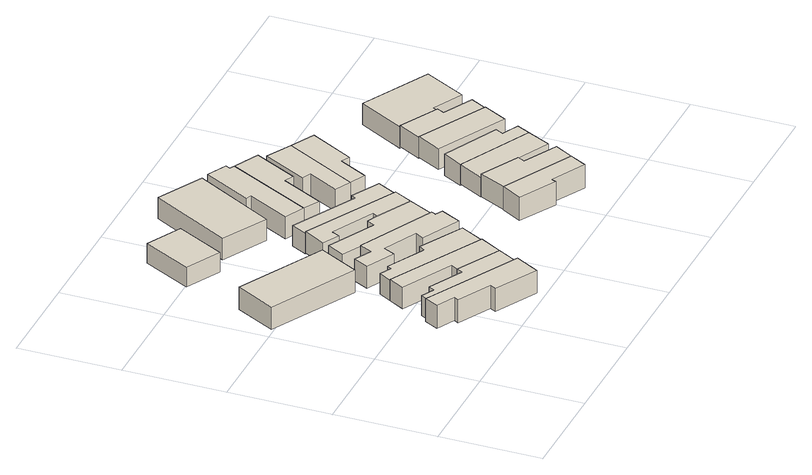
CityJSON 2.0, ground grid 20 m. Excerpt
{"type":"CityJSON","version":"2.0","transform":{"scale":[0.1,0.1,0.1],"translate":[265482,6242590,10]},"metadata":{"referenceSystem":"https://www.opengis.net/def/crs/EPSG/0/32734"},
"CityObjects":{
"building1":{"type":"Building","attributes":{"address":"54 Fenton Road Salt River Cape Town","building":"house","building:levels":"1","footprint":{"type":"Polygon"},"plus_code":"C2X5X5XX+X7R","ground_height":13.36,"building_height":4.1,"roof_height":17.46},"geometry":[{"type":"Solid","lod":"1","boundaries":[[[[0,1,2,3,4,5]],[[1,6,7,3,2]],[[6,8,9,7]],[[8,10,11,9]],[[10,12,13,11]],[[12,14,15,13]],[[14,16,17,15]],[[16,18,19,17]],[[18,0,5,4,19]],[[4,3,7,9,11,13,15,17,19]],[[18,16,14,12,10,8,6,1,0]]]]}]},
"building2":{"type":"Building","attributes":{"address":"41 Cecil Road Salt River Cape Town","building":"house","building:levels":"1","footprint":{"type":"Polygon"},"plus_code":"CVXMXHXG+XQV","ground_height":12.17,"building_height":4.1,"roof_height":16.27},"geometry":[{"type":"Solid","lod":"1","boundaries":[[[[20,21,22,23]],[[21,24,25,22]],[[24,26,27,25]],[[26,20,23,27]],[[23,22,25,27]],[[26,24,21,20]]]]}]},
"building3":{"type":"Building","attributes":{"address":"52 Fenton Road Salt River Cape Town","building":"house","building:levels":"1","footprint":{"type":"Polygon"},"plus_code":"C2X8XFXX+X9V","ground_height":12.64,"building_height":4.1,"roof_height":16.74},"geometry":[{"type":"Solid","lod":"1","boundaries":[[[[28,29,30,5]],[[29,31,32,30]],[[31,33,34,32]],[[33,35,36,34]],[[35,37,38,36]],[[37,39,40,38]],[[39,41,2,40]],[[41,28,5,2]],[[5,30,32,34,36,38,40,2]],[[41,39,37,35,33,31,29,28]]]]}]},
"building4":{"type":"Building","attributes":{"address":"50 Fenton Road Salt River Cape Town","building":"house","building:levels":"1","footprint":{"type":"Polygon"},"plus_code":"C2X7XQXM+XRW","ground_height":12.64,"building_height":4.1,"roof_height":16.74},"geometry":[{"type":"Solid","lod":"1","boundaries":[[[[42,43,44,30]],[[43,45,46,47,44]],[[45,48,49,50,47,46]],[[48,51,52,50,49]],[[51,53,32,52]],[[53,42,30,32]],[[30,44,47,50,52,32]],[[53,51,48,45,43,42]]]]}]},
"building5":{"type":"Building","attributes":{"address":"48 Fenton Road Salt River Cape Town","building":"house","building:levels":"1","footprint":{"type":"Polygon"},"plus_code":"C2XHX2XG+XFV","ground_height":12.36,"building_height":4.1,"roof_height":16.46},"geometry":[{"type":"Solid","lod":"1","boundaries":[[[[43,54,55,56]],[[54,57,58,55]],[[57,59,60,58]],[[59,61,62,60]],[[61,63,64,62]],[[63,65,66,64]],[[65,45,46,66]],[[45,43,56,46]],[[56,55,58,60,62,64,66,46]],[[45,65,63,61,59,57,54,43]]]]}]},
"building6":{"type":"Building","attributes":{"address":"35 Cecil Road Salt River Cape Town","building":"house","building:levels":"1","footprint":{"type":"Polygon"},"plus_code":"CVXVXFXM+XWR","ground_height":11,"building_height":4.1,"roof_height":15.1},"geometry":[{"type":"Solid","lod":"1","boundaries":[[[[67,68,69,70,71,72]],[[68,73,74,70,69]],[[73,75,76,74]],[[75,67,72,71,76]],[[71,70,74,76]],[[75,73,68,67]]]]}]},
"building7":{"type":"Building","attributes":{"address":"46 Fenton Road Salt River Cape Town","building":"house","building:levels":"1","footprint":{"type":"Polygon"},"plus_code":"C2XWX3XJ+X3W","ground_height":12.16,"building_height":4.1,"roof_height":16.26},"geometry":[{"type":"Solid","lod":"1","boundaries":[[[[77,78,79,80,81,82]],[[78,83,84,80,79]],[[83,85,86,84]],[[85,87,88,86]],[[87,89,90,88]],[[89,91,92,90]],[[91,93,94,92]],[[93,95,96,94]],[[95,97,98,96]],[[97,99,100,98]],[[99,101,102,100]],[[101,77,82,81,102]],[[81,80,84,86,88,90,92,94,96,98,100,102]],[[101,99,97,95,93,91,89,87,85,83,78,77]]]]}]},
"building8":{"type":"Building","attributes":{"address":"44 Fenton Road Salt River Cape Town","building":"house","building:levels":"1","footprint":{"type":"Polygon"},"plus_code":"C2XRXVXM+XGW","ground_height":11.93,"building_height":4.1,"roof_height":16.03},"geometry":[{"type":"Solid","lod":"1","boundaries":[[[[103,104,105,106]],[[104,107,108,105]],[[107,109,110,108]],[[109,111,112,110]],[[111,113,114,112]],[[113,115,79,114]],[[115,116,82,79]],[[116,103,106,82]],[[106,105,108,110,112,114,79,82]],[[116,115,113,111,109,107,104,103]]]]}]},
"building9":{"type":"Building","attributes":{"address":"42 Fenton Road Salt River Cape Town","building":"house","building:levels":"1","footprint":{"type":"Polygon"},"plus_code":"C2XXXPXV+X5V","ground_height":11.93,"building_height":4.1,"roof_height":16.03},"geometry":[{"type":"Solid","lod":"1","boundaries":[[[[117,118,119,120,121,122]],[[118,123,124,120,119]],[[123,125,126,124]],[[125,127,128,126]],[[127,129,130,128]],[[129,104,105,130]],[[104,103,106,105]],[[103,117,122,121,106]],[[121,120,124,126,128,130,105,106]],[[103,104,129,127,125,123,118,117]]]]}]},
"building10":{"type":"Building","attributes":{"address":"40 Tennyson Street Salt River Cape Town","building":"house","building:levels":"1","footprint":{"type":"Polygon"},"plus_code":"C2XHXVXM+XVR","ground_height":10.91,"building_height":4.1,"roof_height":15.01},"geometry":[{"type":"Solid","lod":"1","boundaries":[[[[131,132,133,134]],[[132,135,136,133]],[[135,137,138,136]],[[137,131,134,138]],[[134,133,136,138]],[[137,135,132,131]]]]}]},
"building11":{"type":"Building","attributes":{"address":"40 Fenton Road Salt River Cape Town","building":"house","building:levels":"1","footprint":{"type":"Polygon"},"plus_code":"C2XWXXXM+XWR","ground_height":11.47,"building_height":4.1,"roof_height":15.57},"geometry":[{"type":"Solid","lod":"1","boundaries":[[[[139,140,122,119]],[[140,141,142,122]],[[141,143,144,142]],[[143,145,146,144]],[[145,147,148,146]],[[147,139,119,148]],[[119,122,142,144,146,148]],[[147,145,143,141,140,139]]]]}]},
"building12":{"type":"Building","attributes":{"address":"42 Tennyson Street Salt River Cape Town","building":"house","building:levels":"1","footprint":{"type":"Polygon"},"plus_code":"C2XWX6XG+XWV","ground_height":11.12,"building_height":4.1,"roof_height":15.22},"geometry":[{"type":"Solid","lod":"1","boundaries":[[[[149,150,151,152]],[[150,153,154,151]],[[153,155,156,154]],[[155,157,158,156]],[[157,159,160,158]],[[159,161,162,160]],[[161,163,164,162]],[[163,149,152,164]],[[152,151,154,156,158,160,162,164]],[[163,161,159,157,155,153,150,149]]]]}]},
"building13":{"type":"Building","attributes":{"address":"44 Tennyson Street Salt River Cape Town","building":"house","building:levels":"1","footprint":{"type":"Polygon"},"plus_code":"C3X8X2X9+XMW","ground_height":11.1,"building_height":4.1,"roof_height":15.2},"geometry":[{"type":"Solid","lod":"1","boundaries":[[[[149,163,164,152]],[[163,165,166,164]],[[165,167,168,166]],[[167,169,170,168]],[[169,171,172,170]],[[171,149,152,172]],[[152,164,166,168,170,172]],[[171,169,167,165,163,149]]]]}]},
"building14":{"type":"Building","attributes":{"address":"Fenton Road Salt River Cape Town","building":"house","building:levels":"1","footprint":{"type":"Polygon"},"plus_code":"C4X2X9X2+X7V","ground_height":12.77,"building_height":4.1,"roof_height":16.87},"geometry":[{"type":"Solid","lod":"1","boundaries":[[[[173,174,175,176]],[[174,177,178,175]],[[177,179,180,178]],[[179,181,182,180]],[[181,183,184,182]],[[183,173,176,184]],[[176,175,178,180,182,184]],[[183,181,179,177,174,173]]]]}]},
"building15":{"type":"Building","attributes":{"address":"46 Tennyson Street Salt River Cape Town","building":"house","building:levels":"1","footprint":{"type":"Polygon"},"plus_code":"C3XHXHXC+X3X","ground_height":11.1,"building_height":4.1,"roof_height":15.2},"geometry":[{"type":"Solid","lod":"1","boundaries":[[[[185,186,187,188]],[[186,189,190,187]],[[189,191,192,190]],[[191,193,194,192]],[[193,195,196,194]],[[195,185,188,196]],[[188,187,190,192,194,196]],[[195,193,191,189,186,185]]]]}]},
"building16":{"type":"Building","attributes":{"address":"Fenton Road Salt River Cape Town","building":"house","building:levels":"1","footprint":{"type":"Polygon"},"plus_code":"C4X5X2X5+XHV","ground_height":12.77,"building_height":4.1,"roof_height":16.87},"geometry":[{"type":"Solid","lod":"1","boundaries":[[[[197,198,199,176,200,201]],[[198,202,184,176,199]],[[202,203,204,184]],[[203,205,206,204]],[[205,207,208,206]],[[207,197,201,200,208]],[[200,176,184,204,206,208]],[[207,205,203,202,198,197]]]]}]},
"building17":{"type":"Building","attributes":{"address":"48 Tennyson Street Salt River Cape Town","building":"house","building:levels":"1","footprint":{"type":"Polygon"},"plus_code":"C3XQXWXP+XWW","ground_height":11.15,"building_height":4.1,"roof_height":15.25},"geometry":[{"type":"Solid","lod":"1","boundaries":[[[[209,210,188,187]],[[210,211,212,188]],[[211,213,214,212]],[[213,215,216,214]],[[215,217,218,216]],[[217,209,187,218]],[[187,188,212,214,216,218]],[[217,215,213,211,210,209]]]]}]},
"building18":{"type":"Building","attributes":{"address":"Fenton Road Salt River Cape Town","building":"house","building:levels":"1","footprint":{"type":"Polygon"},"plus_code":"C4X7XQXW+X8W","ground_height":12.1,"building_height":4.1,"roof_height":16.2},"geometry":[{"type":"Solid","lod":"1","boundaries":[[[[219,220,201,221]],[[220,222,223,201]],[[222,224,225,223]],[[224,226,227,225]],[[226,228,229,227]],[[228,219,221,229]],[[221,201,223,225,227,229]],[[228,226,224,222,220,219]]]]}]},
"building19":{"type":"Building","attributes":{"address":"Fenton Road Salt River Cape Town","building":"house","building:levels":"1","footprint":{"type":"Polygon"},"plus_code":"C4XCXJXF+X6R","ground_height":12.1,"building_height":4.1,"roof_height":16.2},"geometry":[{"type":"Solid","lod":"1","boundaries":[[[[230,231,229,221]],[[231,232,233,229]],[[232,234,235,233]],[[234,236,237,235]],[[236,238,239,237]],[[238,230,221,239]],[[221,229,233,235,237,239]],[[238,236,234,232,231,230]]]]}]},
"building20":{"type":"Building","attributes":{"address":"37 Fenton Road Salt River Cape Town","building":"house","building:levels":"1","footprint":{"type":"Polygon"},"plus_code":"C4XHXQX7+X2X","ground_height":11.86,"building_height":4.1,"roof_height":15.96},"geometry":[{"type":"Solid","lod":"1","boundaries":[[[[240,241,242,243,244,245]],[[241,246,247,243,242]],[[246,248,249,247]],[[248,240,245,244,249]],[[244,243,247,249]],[[248,246,241,240]]]]}]},
"building21":{"type":"Building","attributes":{"address":"35 Fenton Road Salt River Cape Town","building":"house","building:levels":"1","footprint":{"type":"Polygon"},"plus_code":"C4XPXPXW+XRX","ground_height":11.73,"building_height":4.1,"roof_height":15.83},"geometry":[{"type":"Solid","lod":"1","boundaries":[[[[250,251,252,245,253,254]],[[251,255,256,245,252]],[[255,257,258,256]],[[257,259,260,258]],[[259,261,262,260]],[[261,250,254,253,262]],[[253,245,256,258,260,262]],[[261,259,257,255,251,250]]]]}]},
"building22":{"type":"Building","attributes":{"address":"31 Fenton Road Salt River Cape Town","building":"house","building:levels":"1","footprint":{"type":"Polygon"},"plus_code":"C4XVXWX5+XMR","ground_height":11.36,"building_height":4.1,"roof_height":15.46},"geometry":[{"type":"Solid","lod":"1","boundaries":[[[[263,264,265,254]],[[264,266,267,265]],[[266,268,269,267]],[[268,270,271,269]],[[270,272,273,271]],[[272,263,254,273]],[[254,265,267,269,271,273]],[[272,270,268,266,264,263]]]]}]}
},
"vertices":[
[306,51,28],[127,147,28],[127,147,67],[127,147,75],[306,51,75],[306,51,67],[119,151,28],[119,151,75],[105,124,28],[105,124,75],[141,105,28],[141,105,75],[136,96,28],[136,96,75],[202,61,28],[202,61,75],[196,49,28],[196,49,75],[280,4,28],[280,4,75],
[51,478,17],[9,399,17],[9,399,63],[51,478,63],[180,309,17],[180,309,63],[222,388,17],[222,388,63],
[306,51,26],[330,95,26],[330,95,67],[244,141,26],[244,141,67],[238,129,26],[238,129,67],[170,165,26],[170,165,67],[164,153,26],[164,153,67],[138,166,26],[138,166,67],[127,147,26],
[330,95,23],[354,138,23],[354,138,67],[168,238,23],[168,238,65],[168,238,67],[151,207,23],[151,207,65],[151,207,67],[251,154,23],[251,154,67],[244,141,23],
[379,185,23],[379,185,65],[354,138,65],[292,232,23],[292,232,65],[285,220,23],[285,220,65],[210,260,23],[210,260,65],[205,251,23],[205,251,65],[182,263,23],[182,263,65],
[145,690,10],[96,596,10],[96,596,47],[96,596,51],[145,690,51],[145,690,47],[165,560,10],[165,560,51],[214,654,10],[214,654,51],
[411,256,18],[261,331,18],[261,331,60],[261,331,63],[411,256,63],[411,256,60],[248,306,18],[248,306,63],[214,324,18],[214,324,63],[199,294,18],[199,294,63],[256,266,18],[256,266,63],[267,288,18],[267,288,63],[334,255,18],[334,255,63],[325,238,18],[325,238,63],[401,200,18],[401,200,63],[421,240,18],[421,240,63],[407,247,18],[407,247,63],
[436,306,16],[367,342,16],[367,342,60],[436,306,60],[346,352,16],[346,352,60],[338,336,16],[338,336,60],[243,385,16],[243,385,60],[225,351,16],[225,351,60],[261,331,16],[411,256,16],
[455,342,16],[272,440,16],[272,440,56],[272,440,60],[455,342,60],[455,342,56],[248,397,16],[248,397,60],[281,380,16],[281,380,60],[288,395,16],[288,395,60],[372,352,16],[372,352,60],
[386,682,6],[297,730,6],[297,730,50],[386,682,50],[211,573,6],[211,573,50],[300,525,6],[300,525,50],
[272,440,14],[455,342,14],[476,382,14],[476,382,56],[420,412,14],[420,412,56],[415,403,14],[415,403,56],[288,471,14],[288,471,56],
[441,643,7],[432,648,7],[432,648,52],[441,643,52],[437,657,7],[437,657,52],[398,677,7],[398,677,52],[349,583,7],[349,583,52],[359,578,7],[359,578,52],[316,496,7],[316,496,52],[356,477,7],[356,477,52],
[387,460,7],[387,460,52],[429,542,7],[429,542,52],[447,533,7],[447,533,52],[491,618,7],[491,618,52],
[528,167,21],[505,127,21],[505,127,69],[528,167,69],[578,87,21],[578,87,69],[582,96,21],[582,96,69],[650,61,21],[650,61,69],[668,94,21],[668,94,69],
[467,433,7],[543,576,7],[543,576,52],[467,433,52],[494,603,7],[494,603,52],[449,517,7],[449,517,52],[466,508,7],[466,508,52],[435,448,7],[435,448,52],
[553,219,22],[528,167,22],[528,167,62],[553,219,69],[553,219,62],[668,94,22],[688,130,22],[688,130,69],[622,165,22],[622,165,69],[629,179,22],[629,179,69],
[543,576,12],[467,433,12],[497,417,12],[497,417,52],[527,474,12],[527,474,52],[544,465,12],[544,465,52],[590,551,12],[590,551,52],
[580,269,21],[553,219,21],[580,269,62],[629,179,21],[629,179,62],[632,185,21],[632,185,62],[701,150,21],[701,150,62],[724,197,21],[724,197,62],
[580,269,18],[724,197,18],[737,223,18],[737,223,62],[704,239,18],[704,239,62],[712,254,18],[712,254,62],[601,308,18],[601,308,62],
[642,373,17],[617,326,17],[617,326,58],[617,326,60],[642,373,60],[642,373,58],[753,254,17],[753,254,60],[778,301,17],[778,301,60],
[667,419,15],[642,373,15],[642,373,55],[667,419,58],[667,419,55],[778,301,15],[778,301,58],[795,333,15],[795,333,58],[736,364,15],[736,364,58],[744,378,15],[744,378,58],
[667,419,11],[744,378,11],[744,378,55],[749,388,11],[749,388,55],[808,357,11],[808,357,55],[851,439,11],[851,439,55],[716,510,11],[716,510,55]
]}
